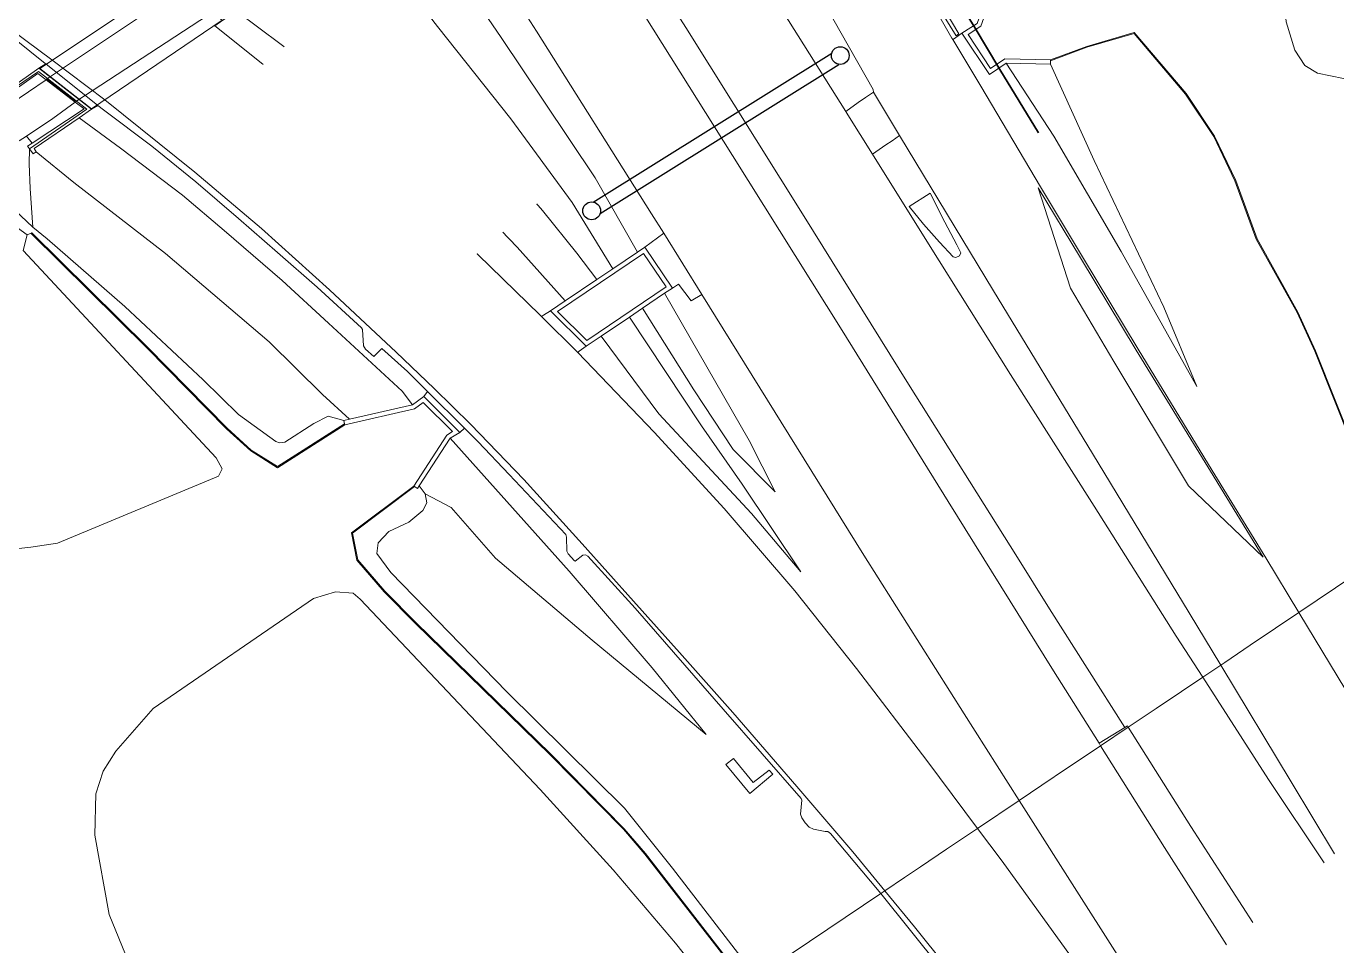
# Model space of a CAD drawing. Header units: metres. Extents: x 112942 to 118371, y 496117 to 499046.
# Drawn here: x 118008.6 to 118156.2, y 496204 to 496307.5 of the extents above; entities that cross this region are included whole.
import ezdxf
from ezdxf.enums import TextEntityAlignment as Align

# ---------------------------------------------------------------- set-up
doc = ezdxf.new("R2010")
doc.units = ezdxf.units.M
doc.linetypes.add('XX-AFBREEK', pattern=[7, 4, -1, 1, -1])
for name, color, linetype, lineweight in [('B-WE-OG-TOPOKAART-G', 253, 'Continuous', 18), ('N-WE-KL-DATA_GLASVEZEL-G', 90, 'KL-GLASVEZEL-N', 35), ('N-WE-VW-BEWEGWIJZERING_DRAAGCONSTRUCTIE_PORTAAL-S', 7, 'Continuous', 25), ('X-XX-AL-AFBREEKLIJN-G', 7, 'XX-AFBREEK', 18)]:
    doc.layers.add(name, color=color, linetype=linetype, lineweight=lineweight)
doc.styles.add('NLCS-ISO', font='NLCS-ISO.ttf')
doc.linetypes.add('KL-GLASVEZEL-N', pattern='A,4,-1,[101,NLCS.SHX,S=0.5,R=0,X=0,Y=0],-1,4,-1,["G",Standard,S=1,R=0,X=-0.25,Y=-0.5],-1.5', length=12.5)

# ---------------------------------------------------------------- blocks, each defined once
blk = doc.blocks.new('SVW-BEWEGWIJZERING_DRAAGCONSTRUCTIE_PORTAAL_SIGNALERING')
for p, q in [((0.66, 0.75), (32.34, 0.75)), ((0.66, 0.75), (32.34, 0.75)), ((0.66, -0.75), (32.34, -0.75)), ((0.66, -0.75), (32.34, -0.75))]:
    blk.add_line(p, q)
for centre in [(0, 0), (33, 0)]:
    blk.add_circle(centre, 1)
at = {"style": 'NLCS-ISO', "flags": 13}
blk.add_attdef('LENGTE', text='', height=2.5, dxfattribs=at).set_placement((0, 0), align=Align.MIDDLE_LEFT)

msp = doc.modelspace()

# ---------------------------------------------------------------- linework, layer by layer
at = {"layer": 'B-WE-OG-TOPOKAART-G'}
for points, elevation in [([(118068.423, 496275.402), (118071.729, 496272.132), (118080.668, 496278.166), (118078.112, 496281.929), (118068.423, 496275.402)], -1.445), ([(118068.423, 496275.402), (118078.112, 496281.929), (118080.668, 496278.166), (118071.729, 496272.132), (118068.423, 496275.402)], -1.445), ([(118074.7, 496212.548), (118081.726, 496204.289), (118086.862, 496197.79), (118045.495, 496169.982), (118029.792, 496189.972), (118020.126, 496202.175), (118017.955, 496207.5), (118016.318, 496216.44), (118016.44, 496221.083), (118017.281, 496223.63), (118018.693, 496225.912), (118022.902, 496230.69), (118040.939, 496243.074), (118043.426, 496243.823), (118045.416, 496243.683), (118046.193, 496243.017), (118066.457, 496221.574), (118074.7, 496212.548)], -1.513)]:
    msp.add_lwpolyline(points, close=True, dxfattribs=dict(at, elevation=elevation))
for points in [[(118132.283, 496228.568, 1.196), (118129.396, 496226.789, 1.078), (118124.282, 496234.95, 1.147), (118112.414, 496254.012, 1.341), (118100.463, 496273.256, 1.52), (118088.143, 496292.95, 1.639), (118075.33, 496313.37, 1.841), (118063.024, 496332.55, 2.065), (118049.965, 496352.602, 2.247), (118038.326, 496370.443, 2.466), (118025.153, 496390.447, 2.753)], [(118079.597, 496349.583, 2.388), (118082.203, 496342.943, 2.348), (118085.097, 496336.734, 2.231), (118090.782, 496324.394, 2.117), (118096.745, 496313.093, 1.939), (118103.953, 496300.368, 1.732), (118104.011, 496300.1, 1.667), (118103.085, 496299.487, 1.67), (118102.288, 496298.927, 1.393), (118100.875, 496297.919, 1.59), (118092.062, 496311.954, 1.661), (118084.788, 496323.915, 1.765), (118073.616, 496341.629, 1.97), (118063.945, 496356.775, 2.099), (118054.212, 496371.612, 2.302), (118043.842, 496387.135, 2.486)], [(118043.842, 496387.135, 2.486), (118054.212, 496371.612, 2.302), (118063.945, 496356.775, 2.099), (118073.616, 496341.629, 1.97), (118084.788, 496323.915, 1.765), (118092.062, 496311.954, 1.661), (118100.875, 496297.919, 1.59)], [(118100.875, 496297.919, 1.59), (118101.108, 496297.548, 1.59), (118103.886, 496293.098, 1.46), (118110.194, 496282.996, 1.413), (118119.414, 496268.311, 1.227), (118128.85, 496253.464, 1.11), (118138.09, 496238.847, 0.99), (118141.068, 496234.229, 0.969), (118138.683, 496232.626, 1.043), (118135.838, 496230.714, 1.12), (118132.891, 496228.733, 1.195), (118132.684, 496228.593, 1.214), (118132.583, 496228.753, 1.215), (118132.283, 496228.568, 1.196), (118123.809, 496241.913, 1.288), (118120.198, 496247.695, 1.317), (118107.933, 496267.224, 1.529), (118096.185, 496286.088, 1.705), (118082.872, 496307.346, 1.91), (118070.217, 496327.185, 2.104), (118057.355, 496347.117, 2.336), (118044.332, 496366.922, 2.58), (118031.749, 496385.997, 2.815)], [(118031.749, 496385.997, 2.815), (118044.332, 496366.922, 2.58), (118057.355, 496347.117, 2.336), (118070.217, 496327.185, 2.104), (118082.872, 496307.346, 1.91), (118096.185, 496286.088, 1.705), (118107.933, 496267.224, 1.529), (118120.198, 496247.695, 1.317), (118123.809, 496241.913, 1.288), (118132.283, 496228.568, 1.196)], [(118092.171, 496349.6, 1.777), (118096.076, 496340.146, 1.678), (118101.718, 496328.123, 1.534), (118108.319, 496315.569, 1.395), (118113.592, 496306.666, 1.345), (118113.321, 496306.431, 1.28), (118108.088, 496314.879, 1.407), (118101.55, 496327.445, 1.547), (118095.646, 496339.935, 1.689), (118091.726, 496349.316, 1.792), (118091.697, 496349.386, 1.793), (118092.157, 496349.633, 1.777), (118092.171, 496349.6, 1.777)], [(118055.242, 496323.783, 1.788), (118066.06, 496306.938, 1.589), (118079.021, 496286.399, 1.393), (118080.386, 496284.207, 1.321), (118078.246, 496282.622, 1.204), (118077.416, 496282.063, 1.198), (118072.679, 496290.451, 1.053), (118066.888, 496299.079, 1.173), (118062.07, 496306.251, 1.237), (118057.695, 496312.699, 1.253), (118053.64, 496319.174, 1.243), (118051.178, 496322.024, 1.44), (118052.31, 496322.84, 1.447), (118053.487, 496323.254, 1.615), (118054.312, 496323.051, 1.675), (118055.242, 496323.783, 1.788)], [(118075.33, 496313.37, 1.841), (118088.143, 496292.95, 1.639), (118100.463, 496273.256, 1.52), (118112.414, 496254.012, 1.341), (118124.282, 496234.95, 1.147), (118129.396, 496226.789, 1.078), (118129.575, 496226.504, 1.076), (118128.722, 496225.93, 1.053), (118125.857, 496224.004, 0.948), (118122.972, 496222.065, 0.863), (118120.416, 496220.347, 0.789), (118114.217, 496230.083, 0.873), (118102.924, 496247.942, 1.053), (118090.355, 496268.2, 1.253), (118084.686, 496277.303, 1.282), (118080.386, 496284.207, 1.321), (118079.021, 496286.399, 1.393), (118066.06, 496306.938, 1.589), (118055.242, 496323.783, 1.788)], [(118203.845, 496301.6, -1.33), (118186.591, 496300.358, -1.363), (118174.979, 496300.493, -1.51), (118165.479, 496300.987, -1.48), (118156.924, 496301.636, -1.5), (118153.997, 496302.238, -1.487), (118152.567, 496303.077, -1.49), (118151.441, 496304.828, -1.457), (118150.457, 496308.004, -1.423), (118150.19, 496310.967, -1.453), (118151.856, 496313.716, -1.467), (118155.447, 496318.141, -1.51), (118158.833, 496319.835, -1.503), (118163.478, 496320.373, -1.547), (118173.204, 496321.363, -1.563), (118184.164, 496322.422, -1.547), (118192.544, 496323.118, -1.54), (118203.342, 496324.08, -1.513), (118206.986, 496314.273, -1.193), (118214.589, 496302.034, -1.343), (118203.845, 496301.6, -1.33)], [(118051.178, 496322.024, 1.44), (118053.64, 496319.174, 1.243), (118057.695, 496312.699, 1.253), (118062.07, 496306.251, 1.237), (118066.888, 496299.079, 1.173), (118072.679, 496290.451, 1.053), (118077.416, 496282.063, 1.198), (118074.636, 496280.19, -0.251), (118070.077, 496287.672, -0.088), (118063.177, 496297.067, -0.493), (118054.898, 496307.47, -0.811), (118049.269, 496314.786, -0.658), (118046.818, 496319.054, -0.538), (118051.178, 496322.024, 1.44)], [(118038.263, 496313.225, -0.364), (118038.588, 496313.444, -0.395), (118038.445, 496313.627, -0.357), (118038.836, 496313.897, -0.369), (118040.927, 496315.292, -0.421), (118044.256, 496317.601, -0.705), (118044.393, 496317.419, -0.705), (118046.818, 496319.054, -0.538), (118049.269, 496314.786, -0.658), (118054.898, 496307.47, -0.811), (118063.177, 496297.067, -0.493), (118070.077, 496287.672, -0.088), (118074.636, 496280.19, -0.251), (118072.854, 496278.99, -0.251), (118070.61, 496281.973, -0.115), (118066.718, 496286.755, -0.139), (118061.556, 496292.704, -0.391), (118055.945, 496298.674, -0.661), (118052.082, 496302.307, -0.73), (118047.387, 496306.126, -0.637), (118042.252, 496310.199, -0.523), (118038.263, 496313.225, -0.364)], [(118107.892, 496314.809, 1.466), (118112.833, 496306.155, 1.366), (118112.926, 496306.001, 1.37), (118116.089, 496300.77, 1.28), (118122.811, 496289.413, 1.111), (118127.529, 496281.527, 1.022), (118133.797, 496271.141, 0.915), (118142.122, 496257.478, 0.816), (118148.173, 496247.672, 0.739), (118151.896, 496241.508, 0.694), (118149.268, 496239.742, 0.79), (118146.397, 496237.812, 0.877), (118143.544, 496235.894, 0.979), (118143.098, 496235.594, 0.987), (118139.549, 496241.478, 1.027), (118128.669, 496259.41, 1.154), (118117.521, 496277.73, 1.36), (118106.943, 496295.201, 1.634), (118104.011, 496300.1, 1.667), (118103.953, 496300.368, 1.732), (118096.745, 496313.093, 1.939)], [(118115.658, 496307.825, 1.118), (118113.948, 496306.713, 1.218), (118113.122, 496306.138, 1.328), (118112.926, 496306.001, 1.37), (118112.833, 496306.155, 1.366), (118107.892, 496314.809, 1.466)], [(118108.088, 496314.879, 1.407), (118113.321, 496306.431, 1.28), (118113.592, 496306.666, 1.345), (118108.319, 496315.569, 1.395)], [(118030.664, 496308.177, 2.938), (118015.963, 496298.217, 2.608), (118010.124, 496302.764, 2.564), (118024.977, 496312.667, 2.918), (118030.664, 496308.177, 2.938)], [(118029.996, 496309.355, -0.286), (118014.195, 496299.035, -0.571), (118010.903, 496301.54, -0.571), (118026.639, 496312.088, -0.253), (118029.996, 496309.355, -0.286)], [(118032.299, 496309.216, 2.77), (118038.263, 496313.225, -0.364), (118042.252, 496310.199, -0.523), (118047.387, 496306.126, -0.637), (118052.082, 496302.307, -0.73), (118055.945, 496298.674, -0.661), (118061.556, 496292.704, -0.391), (118066.718, 496286.755, -0.139), (118070.61, 496281.973, -0.115), (118072.854, 496278.99, -0.251), (118069.271, 496276.576, 2.133), (118063.876, 496282.623, 2.293), (118059.376, 496287.329, 2.407), (118054.864, 496291.752, 2.452), (118047.211, 496297.927, 2.599), (118039.828, 496303.561, 2.743), (118032.299, 496309.216, 2.77)], [(118117.759, 496312.226, -1.445), (118116.072, 496307.497, -1.445), (118114.645, 496306.569, -1.445), (118117.184, 496302.761, -1.445), (118118.784, 496303.853, -1.445), (118123.933, 496303.73, -1.445), (118123.931, 496303.62, -1.192), (118123.921, 496303.23, -0.95), (118118.933, 496303.349, 1.074), (118117.049, 496302.063, 1.204), (118113.948, 496306.713, 1.218), (118115.658, 496307.825, 1.118), (118117.288, 496312.394, -0.832), (118117.646, 496312.266, -1.189), (118117.759, 496312.226, -1.445)], [(118069.271, 496276.576, 2.133), (118067.638, 496275.476, 2.263), (118066.864, 496274.994, 2.316), (118066.62, 496274.842, 2.34), (118066.47, 496274.992, 2.34), (118058.05, 496283.163, 2.468), (118051.102, 496289.541, 2.589), (118044.209, 496295.652, 2.72), (118036.175, 496302.484, 2.858), (118029.837, 496307.553, 2.941), (118030.749, 496308.174, 2.938), (118032.299, 496309.216, 2.77), (118039.828, 496303.561, 2.743), (118047.211, 496297.927, 2.599), (118054.864, 496291.752, 2.452), (118059.376, 496287.329, 2.407), (118063.876, 496282.623, 2.293), (118069.271, 496276.576, 2.133)], [(118005.438, 496308.189, 2.769), (118011.508, 496303.724, 2.738), (118017.444, 496299.22, 2.655), (118027.607, 496291.068, 2.477), (118035.098, 496284.728, 2.368), (118042.769, 496277.846, 2.219), (118050.268, 496270.817, 2.086), (118054.539, 496266.723, 2.027), (118058.654, 496262.67, 1.951), (118064.617, 496256.462, 1.757), (118071.19, 496249.228, 1.44), (118076.969, 496242.768, 1.162), (118082.16, 496237.017, 0.939), (118088.154, 496230.265, 0.713), (118095.381, 496221.923, 0.499), (118101.684, 496214.574, 0.366), (118105.289, 496210.178, 0.316)], [(118029.837, 496307.553, 2.941), (118036.175, 496302.484, 2.858), (118044.209, 496295.652, 2.72), (118051.102, 496289.541, 2.589), (118058.05, 496283.163, 2.468), (118066.47, 496274.992, 2.34), (118066.62, 496274.842, 2.34), (118070.705, 496270.769, 2.247), (118079.295, 496261.813, 1.926), (118087.172, 496253.218, 1.539), (118095.132, 496243.936, 1.192), (118102.096, 496235.189, 0.937), (118109.997, 496224.855, 0.725), (118115.724, 496217.193, 0.632), (118115.15, 496216.807, 0.622), (118112.234, 496214.847, 0.535), (118109.301, 496212.875, 0.447), (118107.509, 496211.67, 0.389), (118105.289, 496210.178, 0.316), (118101.684, 496214.574, 0.366), (118095.381, 496221.923, 0.499), (118088.154, 496230.265, 0.713), (118082.16, 496237.017, 0.939), (118076.969, 496242.768, 1.162), (118071.19, 496249.228, 1.44), (118064.617, 496256.462, 1.757), (118058.654, 496262.67, 1.951), (118054.539, 496266.723, 2.027), (118050.268, 496270.817, 2.086), (118042.769, 496277.846, 2.219), (118035.098, 496284.728, 2.368), (118027.607, 496291.068, 2.477), (118017.444, 496299.22, 2.655), (118011.508, 496303.724, 2.738), (118005.438, 496308.189, 2.769)], [(118005.523, 496307.462, 2.722), (118010.735, 496303.327, 2.665), (118010.801, 496303.274, 2.749), (118010.039, 496302.767, 2.564), (118008.584, 496301.76, 2.545)], [(118105.289, 496210.178, 0.316), (118104.813, 496209.858, 0.23), (118103.677, 496211.271, 0.238), (118099.16, 496216.635, 0.379), (118098.845, 496216.849, 0.391), (118098.576, 496216.859, 0.394), (118097.229, 496217.131, 0.394), (118096.774, 496217.329, 0.397), (118096.311, 496217.814, 0.415), (118095.947, 496218.386, 0.439), (118095.78, 496218.82, 0.433), (118095.928, 496220.385, 0.439), (118095.851, 496220.552, 0.433), (118087.083, 496230.605, 0.649), (118077.156, 496241.975, 1.087), (118071.833, 496247.841, 1.372), (118071.568, 496247.989, 1.375), (118071.293, 496247.974, 1.357), (118070.409, 496247.284, 1.297), (118070.344, 496247.311, 1.3), (118069.612, 496248.102, 1.333), (118069.477, 496248.396, 1.357), (118069.453, 496249.971, 1.411), (118069.343, 496250.295, 1.435), (118062.99, 496257.026, 1.777), (118059.476, 496260.71, 1.861), (118057.944, 496262.239, 1.97), (118053.795, 496266.382, 1.967), (118051.549, 496268.626, 1.984), (118048.653, 496271.23, 2), (118047.743, 496270.317, 1.984), (118046.806, 496271.141, 2.014), (118046.585, 496271.54, 2.017), (118046.46, 496273.378, 2.074), (118046.353, 496273.552, 2.083), (118041.378, 496278.129, 2.233), (118036.915, 496282.026, 2.284), (118032.502, 496285.879, 2.386), (118027.701, 496289.981, 2.449), (118022.733, 496294.004, 2.527), (118017.296, 496298.109, 2.59), (118016.679, 496298.6, 2.647), (118010.801, 496303.274, 2.749), (118010.735, 496303.327, 2.665), (118005.523, 496307.462, 2.722)], [(118162.309, 496248.508, -0.635), (118151.896, 496241.508, 0.694), (118148.173, 496247.672, 0.739), (118142.122, 496257.478, 0.816), (118133.797, 496271.141, 0.915), (118127.529, 496281.527, 1.022), (118122.811, 496289.413, 1.111), (118116.089, 496300.77, 1.28), (118112.926, 496306.001, 1.37), (118113.122, 496306.138, 1.328), (118113.948, 496306.713, 1.218)], [(118113.948, 496306.713, 1.218), (118117.049, 496302.063, 1.204), (118118.933, 496303.349, 1.074), (118124.302, 496295.134, 0.75), (118131.899, 496282.16, 0.547), (118140.391, 496266.951, 0.387), (118136.675, 496275.866, 0.033), (118128.828, 496292.375, -0.431), (118123.921, 496303.23, -0.95), (118123.931, 496303.62, -1.192), (118128.034, 496305.143, -1.192), (118133.334, 496306.698, -1.209), (118139.119, 496299.856, -1.18), (118142.313, 496295.084, -1.18), (118144.687, 496290.099, -1.121), (118147.094, 496283.539, -1.109), (118151.685, 496275.288, -1.257), (118153.684, 496270.928, -1.242), (118157.801, 496260.584, -1.127)], [(118123.933, 496303.73, -1.445), (118128.003, 496305.238, -1.445), (118133.368, 496306.812, -1.445), (118139.199, 496299.916, -1.445), (118142.4, 496295.133, -1.445), (118144.779, 496290.138, -1.445), (118147.185, 496283.58, -1.445), (118151.775, 496275.333, -1.445), (118153.776, 496270.967, -1.445), (118158.346, 496259.485, -1.445), (118158.253, 496259.448, -1.233), (118157.801, 496260.584, -1.127), (118153.684, 496270.928, -1.242), (118151.685, 496275.288, -1.257), (118147.094, 496283.539, -1.109), (118144.687, 496290.099, -1.121), (118142.313, 496295.084, -1.18), (118139.119, 496299.856, -1.18), (118133.334, 496306.698, -1.209), (118128.034, 496305.143, -1.192), (118123.931, 496303.62, -1.192), (118123.933, 496303.73, -1.445)], [(118015.961, 496298.155, 2.608), (118010.039, 496302.767, 2.564), (118010.801, 496303.274, 2.749), (118016.679, 496298.6, 2.647), (118015.961, 496298.155, 2.608)], [(118123.921, 496303.23, -0.95), (118128.828, 496292.375, -0.431), (118136.675, 496275.866, 0.033), (118140.391, 496266.951, 0.387), (118131.899, 496282.16, 0.547), (118124.302, 496295.134, 0.75), (118118.933, 496303.349, 1.074), (118123.921, 496303.23, -0.95)], [(118009.743, 496293.352, -0.457), (118009.384, 496293.124, -0.493), (118008.979, 496293.691, -0.54), (118015.443, 496298.164, 2.664), (118009.971, 496302.411, 2.806), (118003.469, 496297.971, 0.097), (118003.073, 496298.478, -0.578), (118003.487, 496298.773, -0.168), (118003.745, 496298.412, -0.239), (118008.584, 496301.76, 2.545), (118010.039, 496302.767, 2.564), (118015.961, 496298.155, 2.608), (118014.574, 496297.189, 2.461), (118009.482, 496293.756, -0.445), (118009.743, 496293.352, -0.457)], [(118003.469, 496297.971, 0.097), (118009.971, 496302.411, 2.806), (118015.443, 496298.164, 2.664), (118008.979, 496293.691, -0.54), (118008.767, 496293.99, -0.584), (118009.277, 496294.325, -0.571), (118015.137, 496298.191, -0.537), (118014.134, 496298.955, -0.571), (118010.842, 496301.46, -0.571), (118009.907, 496302.172, -0.51), (118004.626, 496298.468, -0.583), (118003.63, 496297.769, -0.563), (118003.469, 496297.971, 0.097)], [(118004.626, 496298.468, -0.583), (118009.907, 496302.172, -0.51), (118010.842, 496301.46, -0.571), (118006.878, 496298.756, -0.646), (118005.327, 496297.686, -0.658), (118004.626, 496298.468, -0.583)], [(118006.878, 496298.756, -0.646), (118010.842, 496301.46, -0.571)], [(118010.842, 496301.46, -0.571), (118014.134, 496298.955, -0.571), (118011.588, 496297.108, -0.571), (118008.626, 496295.136, -0.598), (118007.808, 496294.591, -0.649)], [(118106.943, 496295.201, 1.634), (118106.094, 496294.62, 1.59), (118105.38, 496294.152, 1.193), (118103.886, 496293.098, 1.46), (118101.108, 496297.548, 1.59), (118100.875, 496297.919, 1.59), (118102.288, 496298.927, 1.393), (118103.085, 496299.487, 1.67), (118104.011, 496300.1, 1.667), (118106.943, 496295.201, 1.634)], [(118009.277, 496294.325, -0.571), (118008.626, 496295.136, -0.598), (118011.588, 496297.108, -0.571), (118014.134, 496298.955, -0.571), (118015.137, 496298.191, -0.537), (118009.277, 496294.325, -0.571)], [(118014.574, 496297.189, 2.461), (118015.961, 496298.155, 2.608), (118016.679, 496298.6, 2.647), (118017.296, 496298.109, 2.59), (118022.733, 496294.004, 2.527), (118027.701, 496289.981, 2.449), (118032.502, 496285.879, 2.386), (118036.915, 496282.026, 2.284), (118041.378, 496278.129, 2.233), (118046.353, 496273.552, 2.083), (118046.46, 496273.378, 2.074), (118046.585, 496271.54, 2.017), (118046.806, 496271.141, 2.014), (118047.743, 496270.317, 1.984), (118048.653, 496271.23, 2), (118051.549, 496268.626, 1.984), (118053.795, 496266.382, 1.967), (118053.358, 496265.814, 1.879), (118052.101, 496264.901, 1.823), (118050.947, 496266.424, 1.888), (118042.637, 496274.073, 2.086), (118037.429, 496278.89, 2.218), (118030.877, 496284.516, 2.359), (118026.22, 496288.506, 2.452), (118019.208, 496293.762, 2.488), (118014.574, 496297.189, 2.461)], [(118009.743, 496293.352, -0.457), (118009.482, 496293.756, -0.445), (118014.574, 496297.189, 2.461), (118019.208, 496293.762, 2.488), (118026.22, 496288.506, 2.452), (118030.877, 496284.516, 2.359), (118037.429, 496278.89, 2.218), (118042.637, 496274.073, 2.086), (118050.947, 496266.424, 1.888), (118052.101, 496264.901, 1.823), (118044.992, 496263.28, -0.481), (118041.964, 496266.054, -0.319), (118035.949, 496271.994, -0.232), (118024.296, 496281.913, -0.358), (118013.984, 496289.909, -0.439), (118009.743, 496293.352, -0.457)], [(118009.277, 496294.325, -0.571), (118008.767, 496293.99, -0.584), (118008.979, 496293.691, -0.54), (118008.922, 496291.997, -0.631), (118009.044, 496289.234, -0.611), (118009.368, 496284.871, -0.847), (118006.62, 496287.457, -0.79)], [(118007.808, 496294.591, -0.649), (118008.626, 496295.136, -0.598), (118009.277, 496294.325, -0.571)], [(118143.098, 496235.594, 0.987), (118141.068, 496234.229, 0.969), (118138.09, 496238.847, 0.99), (118128.85, 496253.464, 1.11), (118119.414, 496268.311, 1.227), (118110.194, 496282.996, 1.413), (118103.886, 496293.098, 1.46), (118105.38, 496294.152, 1.193), (118106.094, 496294.62, 1.59), (118106.943, 496295.201, 1.634), (118117.521, 496277.73, 1.36), (118128.669, 496259.41, 1.154), (118139.549, 496241.478, 1.027), (118143.098, 496235.594, 0.987)], [(118009.743, 496293.352, -0.457), (118013.984, 496289.909, -0.439), (118024.296, 496281.913, -0.358), (118035.949, 496271.994, -0.232), (118041.964, 496266.054, -0.319), (118044.992, 496263.28, -0.481), (118044.36, 496263.136, -0.602), (118042.607, 496263.602, -0.565), (118040.972, 496262.774, -0.616), (118037.713, 496260.685, -0.643), (118037.107, 496260.59, -0.652), (118036.696, 496260.761, -0.652), (118032.503, 496263.781, -0.454), (118028.518, 496267.684, -0.511), (118019.712, 496275.971, -0.652), (118010.954, 496283.554, -0.736), (118009.368, 496284.871, -0.847), (118009.044, 496289.234, -0.611), (118008.922, 496291.997, -0.631), (118008.979, 496293.691, -0.54), (118009.384, 496293.124, -0.493), (118009.743, 496293.352, -0.457)], [(118110.393, 496288.728, 2.206), (118112.043, 496285.446, 2.107), (118113.401, 496282.909, 2.041), (118113.832, 496281.983, 2.038), (118113.684, 496281.66, 2.041), (118113.256, 496281.462, 2.044), (118112.957, 496281.534, 2.041), (118111.421, 496283.205, 2.095), (118109.639, 496285.239, 2.11), (118108.017, 496287.214, 2.131), (118110.393, 496288.728, 2.206)], [(118122.544, 496289.301, 1.147), (118127.318, 496281.445, 1.035), (118133.589, 496271.039, 0.934), (118141.931, 496257.402, 0.84), (118147.868, 496247.725, 0.756), (118139.481, 496255.783, 0.903), (118131.076, 496269.775, 1.022), (118126.188, 496278.012, 1.096), (118122.544, 496289.301, 1.147)], [(117969.058, 496264.521, -1.513), (117967.633, 496271.4, -0.997), (117968.704, 496271.264, -0.973), (117978.977, 496275.213, -1.27), (117989.374, 496280.916, -1.417), (117995.837, 496284.666, -1.243), (118001.218, 496287.733, -1.261), (118003.164, 496287.634, -1.231), (118004.69, 496286.905, -1.231), (118008.694, 496284.032, -1.174), (118008.267, 496282.276, -1.248), (118029.98, 496258.916, -1.513), (118030.673, 496257.676, -1.513), (118030.273, 496256.863, -1.513), (118012.145, 496249.311, -1.513), (118009.116, 496248.86, -1.513), (118006.716, 496248.586, -1.513), (118003.561, 496248.575, -1.513), (118000.436, 496248.627, -1.513), (117994.384, 496249.514, -1.513), (117985.452, 496249.743, -1.513), (117983.12, 496250.532, -1.513), (117969.058, 496264.521, -1.513)], [(118044.447, 496262.755, -1.112), (118036.887, 496257.926, -1.283), (118033.943, 496259.776, -1.23), (118031.222, 496262.244, -1.139), (118022.254, 496271.372, -1.144), (118009.246, 496284.245, -1.085), (118008.694, 496284.032, -1.174), (118004.69, 496286.905, -1.231)], [(118006.62, 496287.457, -0.79), (118009.368, 496284.871, -0.847), (118010.954, 496283.554, -0.736), (118019.712, 496275.971, -0.652), (118028.518, 496267.684, -0.511), (118032.503, 496263.781, -0.454), (118036.696, 496260.761, -0.652), (118037.107, 496260.59, -0.652), (118037.713, 496260.685, -0.643), (118040.972, 496262.774, -0.616), (118042.607, 496263.602, -0.565), (118044.36, 496263.136, -0.602), (118044.447, 496262.755, -1.112)], [(118006.716, 496248.586, -1.513), (118009.116, 496248.86, -1.513), (118012.145, 496249.311, -1.513), (118030.273, 496256.863, -1.513), (118030.673, 496257.676, -1.513), (118029.98, 496258.916, -1.513), (118008.267, 496282.276, -1.248), (118008.694, 496284.032, -1.174), (118009.246, 496284.245, -1.085), (118009.175, 496284.174, -1.445), (118022.183, 496271.301, -1.445), (118031.152, 496262.172, -1.445), (118033.882, 496259.696, -1.445), (118036.887, 496257.807, -1.445), (118044.471, 496262.649, -1.445), (118052.312, 496264.436, -1.445), (118053.307, 496265.159, -1.445), (118056.615, 496261.875, -1.445), (118055.97, 496261.488, -1.445), (118052.232, 496255.732, -1.445), (118045.227, 496250.473, -1.445), (118045.846, 496247.386, -1.445), (118048.897, 496243.839, -1.445), (118052.45, 496240.285, -1.445), (118067.578, 496225.518, -1.445), (118075.852, 496217.101, -1.445), (118078.257, 496214.317, -1.445), (118089.632, 496199.652, -1.224)], [(118044.471, 496262.649, -1.445), (118036.887, 496257.807, -1.445), (118033.882, 496259.696, -1.445), (118031.152, 496262.172, -1.445), (118022.183, 496271.301, -1.445), (118009.175, 496284.174, -1.445), (118009.246, 496284.245, -1.085), (118022.254, 496271.372, -1.144), (118031.222, 496262.244, -1.139), (118033.943, 496259.776, -1.23), (118036.887, 496257.926, -1.283), (118044.447, 496262.755, -1.112), (118044.471, 496262.649, -1.445)], [(118084.686, 496277.303, 1.282), (118083.474, 496276.596, 1.258), (118082.053, 496278.479, 1.177), (118081.363, 496278.032, 1.204), (118078.246, 496282.622, 1.204), (118080.386, 496284.207, 1.321), (118084.686, 496277.303, 1.282)], [(118078.246, 496282.622, 1.204), (118081.363, 496278.032, 1.204), (118080.484, 496277.438, 1.168), (118077.986, 496275.752, -0.162), (118076.52, 496274.762, -0.109), (118073.332, 496272.61, 1.971), (118071.669, 496271.488, 2.236), (118067.638, 496275.476, 2.263), (118069.271, 496276.576, 2.133), (118072.854, 496278.99, -0.251), (118074.636, 496280.19, -0.251), (118077.416, 496282.063, 1.198), (118078.246, 496282.622, 1.204)], [(118084.686, 496277.303, 1.282), (118090.355, 496268.2, 1.253), (118102.924, 496247.942, 1.053), (118114.217, 496230.083, 0.873), (118120.416, 496220.347, 0.789), (118115.724, 496217.193, 0.632), (118109.997, 496224.855, 0.725), (118102.096, 496235.189, 0.937), (118095.132, 496243.936, 1.192), (118087.172, 496253.218, 1.539), (118079.295, 496261.813, 1.926), (118070.705, 496270.769, 2.247), (118070.859, 496270.916, 2.26), (118071.669, 496271.488, 2.236), (118073.332, 496272.61, 1.971), (118079.817, 496263.877, 1.835), (118090.253, 496252.641, 1.366), (118095.836, 496246.102, 1.083), (118089.209, 496255.95, 0.856), (118084.652, 496262.532, 0.212), (118076.52, 496274.762, -0.109), (118077.986, 496275.752, -0.162), (118083.756, 496266.564, 0.177), (118088.19, 496259.85, 0.413), (118092.919, 496255.107, 0.87), (118090.02, 496260.864, 0.959), (118080.484, 496277.438, 1.168), (118081.363, 496278.032, 1.204), (118082.053, 496278.479, 1.177), (118083.474, 496276.596, 1.258), (118084.686, 496277.303, 1.282)], [(118088.19, 496259.85, 0.413), (118083.756, 496266.564, 0.177), (118077.986, 496275.752, -0.162), (118080.484, 496277.438, 1.168), (118090.02, 496260.864, 0.959), (118092.919, 496255.107, 0.87), (118088.19, 496259.85, 0.413)], [(118071.669, 496271.488, 2.236), (118070.859, 496270.916, 2.26), (118070.705, 496270.769, 2.247), (118066.62, 496274.842, 2.34), (118066.864, 496274.994, 2.316), (118067.638, 496275.476, 2.263), (118071.669, 496271.488, 2.236)], [(118076.52, 496274.762, -0.109), (118084.652, 496262.532, 0.212), (118089.209, 496255.95, 0.856), (118095.836, 496246.102, 1.083), (118090.253, 496252.641, 1.366), (118079.817, 496263.877, 1.835), (118073.332, 496272.61, 1.971), (118076.52, 496274.762, -0.109)], [(118053.358, 496265.814, 1.879), (118053.795, 496266.382, 1.967), (118057.944, 496262.239, 1.97), (118057.422, 496261.778, 1.876), (118053.358, 496265.814, 1.879)], [(118044.471, 496262.649, -1.445), (118044.447, 496262.755, -1.112), (118044.36, 496263.136, -0.602), (118044.992, 496263.28, -0.481), (118052.101, 496264.901, 1.823), (118053.358, 496265.814, 1.879), (118057.422, 496261.778, 1.876), (118056.326, 496261.119, 1.785), (118052.838, 496255.747, -0.448), (118052.651, 496255.459, -0.932), (118052.322, 496255.673, -1.112), (118052.232, 496255.732, -1.445), (118055.97, 496261.488, -1.445), (118056.615, 496261.875, -1.445), (118053.307, 496265.159, -1.445), (118052.312, 496264.436, -1.445), (118044.471, 496262.649, -1.445)], [(118077.156, 496241.975, 1.087), (118087.083, 496230.605, 0.649), (118095.851, 496220.552, 0.433), (118095.928, 496220.385, 0.439), (118095.78, 496218.82, 0.433), (118095.947, 496218.386, 0.439), (118096.311, 496217.814, 0.415), (118096.774, 496217.329, 0.397), (118097.229, 496217.131, 0.394), (118098.576, 496216.859, 0.394), (118098.845, 496216.849, 0.391), (118099.16, 496216.635, 0.379), (118103.677, 496211.271, 0.238), (118104.813, 496209.858, 0.23), (118090.837, 496200.462, -0.876), (118081.37, 496212.716, -0.808), (118075.952, 496219.477, -0.826), (118062.71, 496232.584, -0.858), (118049.674, 496246.007, -0.767), (118048.089, 496248.157, -0.808), (118048.236, 496249.361, -0.726), (118049.446, 496250.616, -0.64), (118051.688, 496251.673, -0.46), (118053.278, 496252.985, -0.377), (118053.724, 496253.851, -0.389), (118053.533, 496254.853, -0.451), (118056.457, 496253.332, -0.171), (118061.45, 496247.636, -0.198), (118072.309, 496238.405, 0.059), (118085.172, 496227.775, 0.463), (118079.085, 496235.295, 0.711), (118069.748, 496246.168, 1.233), (118056.326, 496261.119, 1.785), (118057.422, 496261.778, 1.876), (118057.944, 496262.239, 1.97), (118059.476, 496260.71, 1.861), (118062.99, 496257.026, 1.777), (118069.343, 496250.295, 1.435), (118069.453, 496249.971, 1.411), (118069.477, 496248.396, 1.357), (118069.612, 496248.102, 1.333), (118070.344, 496247.311, 1.3), (118070.409, 496247.284, 1.297), (118071.293, 496247.974, 1.357), (118071.568, 496247.989, 1.375), (118071.833, 496247.841, 1.372), (118077.156, 496241.975, 1.087)], [(118056.326, 496261.119, 1.785), (118069.748, 496246.168, 1.233), (118079.085, 496235.295, 0.711), (118085.172, 496227.775, 0.463), (118072.309, 496238.405, 0.059), (118061.45, 496247.636, -0.198), (118056.457, 496253.332, -0.171), (118053.533, 496254.853, -0.451), (118052.838, 496255.747, -0.448), (118056.326, 496261.119, 1.785)], [(118052.322, 496255.673, -1.112), (118045.337, 496250.431, -1.221), (118045.939, 496247.431, -1.203), (118048.97, 496243.907, -1.08), (118052.52, 496240.356, -1.109), (118067.649, 496225.589, -1.112), (118075.858, 496217.238, -1.1), (118075.926, 496217.169, -1.018), (118078.334, 496214.38, -0.997), (118089.714, 496199.707, -1.099), (118089.632, 496199.652, -1.224), (118078.257, 496214.317, -1.445), (118075.852, 496217.101, -1.445), (118067.578, 496225.518, -1.445), (118052.45, 496240.285, -1.445), (118048.897, 496243.839, -1.445), (118045.846, 496247.386, -1.445), (118045.227, 496250.473, -1.445), (118052.232, 496255.732, -1.445), (118052.322, 496255.673, -1.112)], [(118089.714, 496199.707, -1.099), (118078.334, 496214.38, -0.997), (118075.926, 496217.169, -1.018), (118075.858, 496217.238, -1.1), (118067.649, 496225.589, -1.112), (118052.52, 496240.356, -1.109), (118048.97, 496243.907, -1.08), (118045.939, 496247.431, -1.203), (118045.337, 496250.431, -1.221), (118052.322, 496255.673, -1.112), (118052.651, 496255.459, -0.932), (118052.838, 496255.747, -0.448), (118053.533, 496254.853, -0.451)], [(118053.533, 496254.853, -0.451), (118053.724, 496253.851, -0.389), (118053.278, 496252.985, -0.377), (118051.688, 496251.673, -0.46), (118049.446, 496250.616, -0.64), (118048.236, 496249.361, -0.726), (118048.089, 496248.157, -0.808), (118049.674, 496246.007, -0.767), (118062.71, 496232.584, -0.858), (118075.952, 496219.477, -0.826), (118081.37, 496212.716, -0.808), (118090.837, 496200.462, -0.876)], [(118164.153, 496221.23, 0.575), (118158.037, 496231.34, 0.621), (118151.896, 496241.508, 0.694), (118162.309, 496248.508, -0.635), (118173.06, 496232.132, -0.736), (118174.48, 496229.895, -0.746)], [(118086.862, 496197.79, -1.513), (118081.726, 496204.289, -1.513), (118074.7, 496212.548, -1.513), (118066.457, 496221.574, -1.513), (118046.193, 496243.017, -1.513), (118045.416, 496243.683, -1.513), (118043.426, 496243.823, -1.513), (118040.939, 496243.074, -1.513), (118022.902, 496230.69, -1.513), (118018.693, 496225.912, -1.513), (118017.281, 496223.63, -1.513), (118016.44, 496221.083, -1.513), (118016.318, 496216.44, -1.513), (118017.955, 496207.5, -1.513), (118020.126, 496202.175, -1.513)], [(118155.921, 496214.323, 0.842), (118151.031, 496222.444, 0.896), (118143.098, 496235.594, 0.987), (118143.544, 496235.894, 0.979), (118146.397, 496237.812, 0.877), (118149.268, 496239.742, 0.79), (118151.896, 496241.508, 0.694), (118158.037, 496231.34, 0.621), (118164.153, 496221.23, 0.575)], [(118141.068, 496234.229, 0.969), (118143.098, 496235.594, 0.987), (118151.031, 496222.444, 0.896), (118155.921, 496214.323, 0.842)], [(118146.715, 496206.598, 1.082), (118139.747, 496217.403, 1.152), (118132.684, 496228.593, 1.214), (118132.891, 496228.733, 1.195), (118135.838, 496230.714, 1.12), (118138.683, 496232.626, 1.043), (118141.068, 496234.229, 0.969), (118148.489, 496222.721, 0.918), (118154.74, 496213.332, 0.876)], [(118154.74, 496213.332, 0.876), (118148.489, 496222.721, 0.918), (118141.068, 496234.229, 0.969)], [(118132.684, 496228.593, 1.214), (118129.575, 496226.504, 1.076), (118129.396, 496226.789, 1.078), (118132.283, 496228.568, 1.196), (118132.583, 496228.753, 1.215), (118132.684, 496228.593, 1.214)], [(118143.749, 496204.11, 0.937), (118136.77, 496215.067, 1.007), (118129.575, 496226.504, 1.076), (118132.684, 496228.593, 1.214), (118139.747, 496217.403, 1.152), (118146.715, 496206.598, 1.082)], [(118135.281, 496197.004, 0.623), (118127.699, 496208.91, 0.69), (118120.416, 496220.347, 0.789), (118122.972, 496222.065, 0.863), (118125.857, 496224.004, 0.948), (118128.722, 496225.93, 1.053), (118129.575, 496226.504, 1.076), (118136.77, 496215.067, 1.007), (118143.749, 496204.11, 0.937)], [(118087.363, 496224.411, 0.457), (118090.08, 496221.119, 0.421), (118092.665, 496223.295, 0.499), (118092.266, 496223.774, 0.508), (118090.469, 496222.386, 0.442), (118088.222, 496225.062, 0.496), (118087.363, 496224.411, 0.457)], [(118088.222, 496225.062, 0.496), (118090.469, 496222.386, 0.442), (118092.266, 496223.774, 0.508), (118092.665, 496223.295, 0.499), (118090.08, 496221.119, 0.421), (118087.363, 496224.411, 0.457), (118088.222, 496225.062, 0.496)], [(118132.847, 496194.962, 0.577), (118132.283, 496194.719, 0.568), (118131.722, 496195.108, 0.558), (118126.671, 496202.173, 0.561), (118118.479, 496213.508, 0.588), (118115.724, 496217.193, 0.632), (118120.416, 496220.347, 0.789), (118127.699, 496208.91, 0.69), (118135.281, 496197.004, 0.623)], [(118123.564, 496187.172, 0.277), (118123.388, 496187.407, 0.278), (118116.059, 496196.834, 0.278), (118108.616, 496206.121, 0.27), (118105.289, 496210.178, 0.316), (118107.509, 496211.67, 0.389), (118109.301, 496212.875, 0.447), (118112.234, 496214.847, 0.535), (118115.15, 496216.807, 0.622), (118115.724, 496217.193, 0.632), (118118.479, 496213.508, 0.588), (118126.671, 496202.173, 0.561), (118131.722, 496195.108, 0.558), (118132.283, 496194.719, 0.568), (118132.386, 496194.575, 0.567)], [(118121.955, 496185.822, 0.226), (118121.757, 496185.98, 0.226), (118120.981, 496187.136, 0.226), (118120.802, 496187.381, 0.226), (118120.819, 496187.678, 0.226), (118121.004, 496189.329, 0.208), (118120.837, 496189.712, 0.208), (118111.506, 496201.531, 0.181), (118104.813, 496209.858, 0.23), (118105.289, 496210.178, 0.316), (118108.616, 496206.121, 0.27), (118116.059, 496196.834, 0.278), (118123.388, 496187.407, 0.278), (118123.564, 496187.172, 0.277)], [(118109.947, 496175.746, -0.738), (118104.348, 496183.079, -0.783), (118090.837, 496200.462, -0.876), (118104.813, 496209.858, 0.23), (118111.506, 496201.531, 0.181), (118120.837, 496189.712, 0.208), (118121.004, 496189.329, 0.208), (118120.819, 496187.678, 0.226), (118120.802, 496187.381, 0.226), (118120.981, 496187.136, 0.226), (118121.757, 496185.98, 0.226), (118121.955, 496185.822, 0.226)]]:
    msp.add_polyline3d(points, dxfattribs=at)
at = {"layer": 'N-WE-KL-DATA_GLASVEZEL-G', "flags": 128}
msp.add_lwpolyline([(118154.272, 496733.156), (118149.925, 496727.38), (118143.525, 496718.269), (118137.321, 496708.736), (118131.728, 496699.698), (118131.728, 496699.698), (118126.585, 496691.186), (118121.955, 496682.672), (118118.826, 496676.42), (118116.545, 496671.745), (118112.7, 496663.296), (118109.173, 496655.706), (118107.675, 496652.414), (118107.393, 496651.785), (118106.344, 496648.653), (118104.225, 496642.133), (118100.449, 496628.334), (118096.227, 496611.642), (118092.294, 496592.895), (118089.864, 496580.349), (118087.617, 496568.677), (118082.794, 496541.797), (118078.28, 496514.232), (118077.727, 496510.857), (118076.087, 496499.725), (118074.855, 496488.656), (118073.5, 496472.828), (118073.192, 496463.313), (118073.299, 496450.268), (118073.679, 496442.616), (118074.033, 496435.685), (118075.051, 496424.575), (118075.883, 496417.829), (118076.691, 496412.216), (118078.782, 496400.108), (118080.754, 496391.06), (118084.47, 496376.836), (118086.701, 496369.468), (118089.646, 496361.42), (118091.412, 496356.752), (118093.933, 496350.092), (118094.519, 496348.543), (118098.208, 496339.725), (118101.458, 496332.895), (118103.919, 496327.96), (118106.692, 496322.64), (118109.861, 496316.862), (118112.949, 496311.389), (118115.345, 496307.486), (118118.238, 496302.649), (118122.579, 496295.51)], dxfattribs=at)

# ---------------------------------------------------------------- block references
at = {"layer": 'N-WE-VW-BEWEGWIJZERING_DRAAGCONSTRUCTIE_PORTAAL-S', "rotation": 31.97882715874036}
msp.add_blockref('SVW-BEWEGWIJZERING_DRAAGCONSTRUCTIE_PORTAAL_SIGNALERING', (118072.27, 496286.723), dxfattribs=at)

# ---------------------------------------------------------------- next in the draw order: wipeouts: each hides what was drawn before it
msp.add_wipeout([(118046.374, 496312.502), (118032.892, 496301.189), (118053.293, 496276.875), (118066.817, 496288.139)]).dxf.layer = 'X-XX-AL-AFBREEKLIJN-G'

doc.saveas('drawing.dxf')
